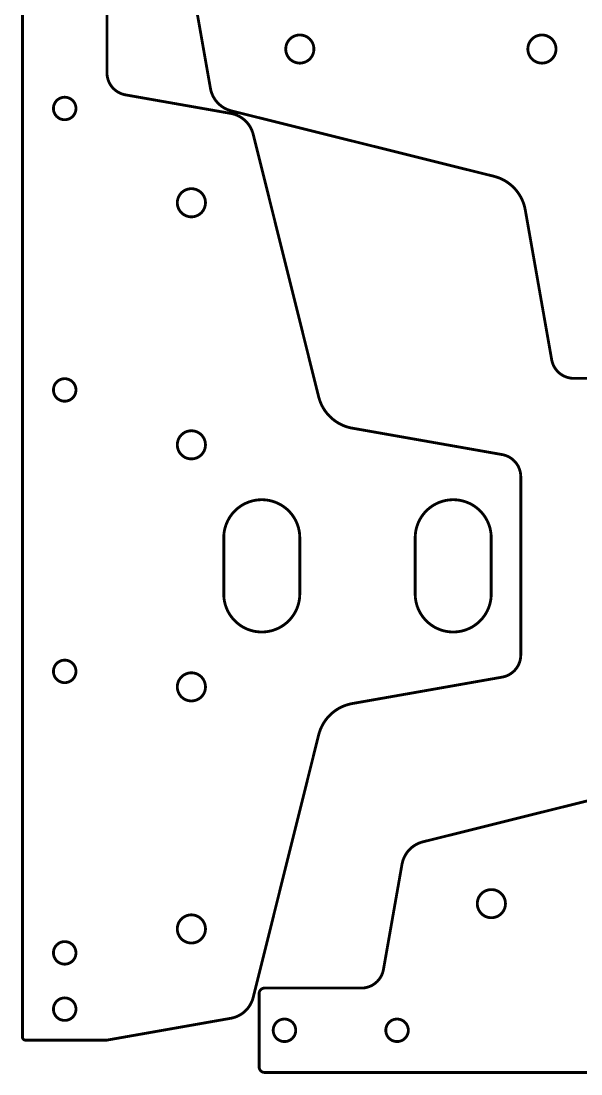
# Model space of a CAD drawing. Extents: x 0 to 1251, y 0 to 2501.
# Drawn here: x 1.4 to 200.3, y 1.1 to 375.1 of the extents above; entities that cross this region are included whole.
import ezdxf

# ---------------------------------------------------------------- set-up
doc = ezdxf.new("R2010")
doc.units = 0
doc.layers.get('0').update_dxf_attribs({"linetype": 'CONTINUOUS'})

msp = doc.modelspace()

# ---------------------------------------------------------------- linework, layer by layer
at = {"color": 0, "const_width": 1}
for points in [[(261.119, 248.197), (197.81, 248.197), (197.633, 248.197), (197.107, 248.228), (196.415, 248.319), (195.736, 248.471), (195.074, 248.679), (194.432, 248.946), (193.814, 249.267), (193.225, 249.642), (192.801, 249.956), (192.667, 250.069), (192.532, 250.182), (192.149, 250.544), (191.678, 251.06), (191.254, 251.611), (190.881, 252.197), (190.56, 252.814), (190.293, 253.456), (190.083, 254.122), (189.961, 254.636), (189.931, 254.808), (180.546, 308.036), (180.522, 308.169), (180.442, 308.569), (180.318, 309.097), (180.176, 309.618), (180.017, 310.135), (179.839, 310.643), (179.643, 311.144), (179.429, 311.639), (179.197, 312.125), (178.949, 312.601), (178.683, 313.069), (178.4, 313.528), (178.101, 313.976), (177.786, 314.415), (177.454, 314.842), (177.107, 315.258), (176.836, 315.563), (176.743, 315.661), (176.651, 315.761), (176.367, 316.051), (175.975, 316.428), (175.572, 316.787), (175.158, 317.133), (174.731, 317.463), (174.293, 317.776), (173.844, 318.075), (173.386, 318.356), (172.918, 318.621), (172.44, 318.868), (171.953, 319.1), (171.458, 319.313), (170.954, 319.508), (170.444, 319.686), (169.926, 319.844), (169.533, 319.953), (169.401, 319.986), (76.1504, 343.236), (75.9751, 343.281), (75.4556, 343.436), (74.7797, 343.685), (74.1251, 343.981), (73.4943, 344.324), (72.8894, 344.708), (72.3132, 345.138), (71.7681, 345.608), (71.3793, 345.987), (71.2561, 346.119), (71.1329, 346.251), (70.7825, 346.665), (70.3511, 347.242), (69.9633, 347.847), (69.6203, 348.478), (69.3235, 349.131), (69.0738, 349.804), (68.8728, 350.496), (68.7529, 351.025), (68.7215, 351.203), (60.9642, 395.197)], [(31.9637, 391.081), (31.9499, 356.797), (31.9497, 356.622), (31.9804, 356.096), (32.0717, 355.403), (32.2225, 354.722), (32.4314, 354.06), (32.6969, 353.418), (33.0179, 352.8), (33.3929, 352.211), (33.7076, 351.787), (33.8204, 351.653), (33.9332, 351.518), (34.2951, 351.135), (34.8106, 350.664), (35.3631, 350.24), (35.9492, 349.867), (36.5653, 349.546), (37.2083, 349.278), (37.8746, 349.068), (38.3878, 348.946), (38.5606, 348.915), (75.9421, 342.324), (76.1199, 342.293), (76.649, 342.174), (77.3407, 341.972), (78.0143, 341.722), (78.6675, 341.425), (79.2978, 341.082), (79.9025, 340.694), (80.4792, 340.264), (80.8933, 339.912), (81.0256, 339.79), (81.1576, 339.667), (81.5362, 339.278), (82.0067, 338.732), (82.4358, 338.157), (82.8218, 337.551), (83.1636, 336.921), (83.4596, 336.267), (83.7083, 335.59), (83.8649, 335.071), (83.9085, 334.896), (107.159, 241.644), (107.192, 241.513), (107.3, 241.119), (107.459, 240.601), (107.637, 240.09), (107.832, 239.588), (108.045, 239.093), (108.276, 238.606), (108.524, 238.128), (108.789, 237.66), (109.07, 237.201), (109.368, 236.753), (109.682, 236.315), (110.011, 235.888), (110.357, 235.474), (110.717, 235.071), (111.093, 234.679), (111.384, 234.394), (111.483, 234.303), (111.582, 234.21), (111.887, 233.939), (112.303, 233.592), (112.73, 233.26), (113.168, 232.944), (113.616, 232.646), (114.075, 232.362), (114.543, 232.097), (115.02, 231.849), (115.506, 231.617), (116, 231.403), (116.502, 231.207), (117.01, 231.029), (117.526, 230.869), (118.048, 230.728), (118.575, 230.604), (118.975, 230.524), (119.108, 230.5), (172.336, 221.115), (172.51, 221.085), (173.022, 220.962), (173.689, 220.753), (174.332, 220.486), (174.947, 220.165), (175.533, 219.792), (176.086, 219.368), (176.601, 218.897), (176.962, 218.513), (177.076, 218.379), (177.189, 218.244), (177.503, 217.821), (177.878, 217.232), (178.199, 216.615), (178.465, 215.972), (178.674, 215.31), (178.825, 214.631), (178.917, 213.939), (178.947, 213.413), (178.947, 213.236), (178.947, 149.926), (178.947, 149.751), (178.917, 149.225), (178.825, 148.532), (178.674, 147.853), (178.465, 147.19), (178.199, 146.549), (177.878, 145.932), (177.503, 145.342), (177.189, 144.919), (177.076, 144.785), (176.962, 144.65), (176.601, 144.267), (176.086, 143.796), (175.533, 143.372), (174.947, 142.999), (174.332, 142.678), (173.689, 142.411), (173.022, 142.201), (172.51, 142.079), (172.336, 142.049), (119.108, 132.663), (118.975, 132.639), (118.575, 132.559), (118.048, 132.436), (117.526, 132.294), (117.01, 132.135), (116.502, 131.956), (116, 131.76), (115.506, 131.546), (115.02, 131.315), (114.543, 131.066), (114.075, 130.8), (113.616, 130.518), (113.168, 130.218), (112.73, 129.903), (112.303, 129.572), (111.887, 129.224), (111.582, 128.954), (111.483, 128.861), (111.384, 128.768), (111.093, 128.483), (110.717, 128.093), (110.357, 127.69), (110.011, 127.275), (109.682, 126.848), (109.368, 126.411), (109.07, 125.962), (108.789, 125.504), (108.524, 125.035), (108.276, 124.557), (108.045, 124.071), (107.832, 123.576), (107.637, 123.072), (107.459, 122.562), (107.3, 122.044), (107.192, 121.651), (107.159, 121.52), (83.9085, 28.2681), (83.8649, 28.0929), (83.7083, 27.5733), (83.4596, 26.8974), (83.1636, 26.2426), (82.8218, 25.6118), (82.4358, 25.0069), (82.0067, 24.4308), (81.5362, 23.8857), (81.1576, 23.4969), (81.0256, 23.3738), (80.8935, 23.2504), (80.4792, 22.9), (79.9025, 22.4688), (79.2978, 22.0807), (78.6675, 21.7379), (78.0143, 21.441), (77.3407, 21.1914), (76.649, 20.9903), (76.1199, 20.8704), (75.9421, 20.839), (31.9474, 13.0816), (2.9474, 13.0816), (2.8984, 13.0816), (2.7514, 13.1011), (2.5647, 13.1578), (2.3926, 13.2498), (2.275, 13.3398), (2.2403, 13.3746), (2.2057, 13.4093), (2.1154, 13.5269), (2.0235, 13.699), (1.9668, 13.8856), (1.9474, 14.0325), (1.9474, 14.0817), (1.9474, 391.082)], [(88.0035, 1.584), (87.9524, 1.584), (87.799, 1.5944), (87.6006, 1.6248), (87.4089, 1.674), (87.2251, 1.7413), (87.0504, 1.8257), (86.8857, 1.9258), (86.7317, 2.041), (86.5897, 2.1701), (86.4607, 2.3121), (86.3457, 2.4661), (86.2456, 2.6311), (86.1614, 2.8058), (86.0942, 2.9896), (86.0449, 3.181), (86.0146, 3.3796), (86.0043, 3.533), (86.0043, 3.584), (86.0043, 29.584), (86.0043, 29.6335), (86.014, 29.7817), (86.0431, 29.9761), (86.0908, 30.1658), (86.1565, 30.3496), (86.24, 30.5261), (86.3404, 30.694), (86.4574, 30.8518), (86.5554, 30.9636), (86.5904, 30.9985), (86.6253, 31.0335), (86.7371, 31.1312), (86.8951, 31.2483), (87.0631, 31.3485), (87.2394, 31.4318), (87.4232, 31.4978), (87.6129, 31.5454), (87.8074, 31.5742), (87.9557, 31.584), (88.0051, 31.584), (122.289, 31.5701), (122.464, 31.5701), (122.991, 31.6007), (123.683, 31.6921), (124.363, 31.8429), (125.026, 32.0517), (125.668, 32.3172), (126.286, 32.6385), (126.875, 33.0132), (127.298, 33.3279), (127.433, 33.4407), (127.568, 33.5536), (127.951, 33.9156), (128.423, 34.431), (128.846, 34.9833), (129.22, 35.5694), (129.541, 36.1858), (129.807, 36.8286), (130.018, 37.4949), (130.14, 38.0081), (130.17, 38.1808), (136.762, 75.5622), (136.793, 75.7403), (136.913, 76.2693), (137.114, 76.961), (137.364, 77.6346), (137.66, 78.2878), (138.003, 78.9179), (138.391, 79.5228), (138.823, 80.0996), (139.174, 80.5139), (139.296, 80.6458), (139.419, 80.7781), (139.808, 81.1565), (140.353, 81.6269), (140.929, 82.056), (141.535, 82.4422), (142.165, 82.7839), (142.819, 83.0799), (143.496, 83.3287), (144.015, 83.4853), (144.19, 83.5289), (237.442, 106.779)], [(465.004, 1.5677), (88.0035, 1.5677)]]:
    msp.add_lwpolyline(points, dxfattribs=at)
for points in [[(105.464, 365.197), (105.464, 365.069), (105.438, 364.686), (105.363, 364.19), (105.239, 363.711), (105.071, 363.251), (104.861, 362.814), (104.61, 362.401), (104.322, 362.017), (104, 361.661), (103.645, 361.339), (103.26, 361.051), (102.848, 360.801), (102.41, 360.59), (101.951, 360.422), (101.472, 360.299), (100.975, 360.224), (100.592, 360.197), (100.464, 360.197), (100.336, 360.197), (99.9529, 360.224), (99.4564, 360.299), (98.9772, 360.422), (98.5179, 360.59), (98.0808, 360.801), (97.6686, 361.051), (97.2836, 361.339), (96.9286, 361.661), (96.606, 362.017), (96.3181, 362.401), (96.0676, 362.814), (95.8571, 363.251), (95.6889, 363.711), (95.5657, 364.19), (95.4899, 364.686), (95.4642, 365.069), (95.4642, 365.197), (95.4642, 365.325), (95.4899, 365.708), (95.5657, 366.206), (95.6889, 366.685), (95.8571, 367.143), (96.0676, 367.581), (96.3181, 367.993), (96.606, 368.378), (96.9286, 368.733), (97.2836, 369.056), (97.6686, 369.343), (98.0808, 369.594), (98.5179, 369.804), (98.9772, 369.972), (99.4564, 370.096), (99.9529, 370.171), (100.336, 370.197), (100.464, 370.197), (100.592, 370.197), (100.975, 370.171), (101.472, 370.096), (101.951, 369.972), (102.41, 369.804), (102.848, 369.594), (103.26, 369.343), (103.645, 369.056), (104, 368.733), (104.322, 368.378), (104.61, 367.993), (104.861, 367.581), (105.071, 367.143), (105.239, 366.685), (105.363, 366.206), (105.438, 365.708), (105.464, 365.325), (105.464, 365.197)], [(191.464, 365.197), (191.464, 365.069), (191.439, 364.686), (191.362, 364.19), (191.239, 363.711), (191.071, 363.251), (190.861, 362.814), (190.61, 362.401), (190.322, 362.017), (190, 361.661), (189.644, 361.339), (189.26, 361.051), (188.847, 360.801), (188.41, 360.59), (187.951, 360.422), (187.472, 360.299), (186.975, 360.224), (186.592, 360.197), (186.464, 360.197), (186.336, 360.197), (185.953, 360.224), (185.457, 360.299), (184.978, 360.422), (184.518, 360.59), (184.081, 360.801), (183.668, 361.051), (183.283, 361.339), (182.929, 361.661), (182.606, 362.017), (182.318, 362.401), (182.068, 362.814), (181.857, 363.251), (181.689, 363.711), (181.565, 364.19), (181.49, 364.686), (181.464, 365.069), (181.464, 365.197), (181.464, 365.325), (181.49, 365.708), (181.565, 366.206), (181.689, 366.685), (181.857, 367.143), (182.068, 367.581), (182.318, 367.993), (182.606, 368.378), (182.929, 368.733), (183.283, 369.056), (183.668, 369.343), (184.081, 369.594), (184.518, 369.804), (184.978, 369.972), (185.457, 370.096), (185.953, 370.171), (186.336, 370.197), (186.464, 370.197), (186.592, 370.197), (186.975, 370.171), (187.472, 370.096), (187.951, 369.972), (188.41, 369.804), (188.847, 369.594), (189.26, 369.343), (189.644, 369.056), (190, 368.733), (190.322, 368.378), (190.61, 367.993), (190.861, 367.581), (191.071, 367.143), (191.239, 366.685), (191.362, 366.206), (191.439, 365.708), (191.464, 365.325), (191.464, 365.197)], [(20.9474, 344.082), (20.9474, 343.979), (20.9268, 343.672), (20.8661, 343.275), (20.7676, 342.893), (20.6331, 342.525), (20.4646, 342.175), (20.2643, 341.846), (20.034, 341.537), (19.7758, 341.254), (19.4918, 340.996), (19.1839, 340.765), (18.854, 340.565), (18.5044, 340.396), (18.1369, 340.261), (17.7535, 340.164), (17.3564, 340.103), (17.0496, 340.082), (16.9474, 340.082), (16.8451, 340.082), (16.5385, 340.103), (16.1413, 340.164), (15.7579, 340.261), (15.3904, 340.396), (15.0407, 340.565), (14.711, 340.765), (14.4031, 340.996), (14.119, 341.254), (13.8608, 341.537), (13.6305, 341.846), (13.4302, 342.175), (13.2617, 342.525), (13.1272, 342.893), (13.0287, 343.275), (12.968, 343.672), (12.9474, 343.979), (12.9474, 344.082), (12.9474, 344.185), (12.968, 344.49), (13.0287, 344.888), (13.1272, 345.271), (13.2617, 345.639), (13.4302, 345.989), (13.6305, 346.318), (13.8608, 346.626), (14.119, 346.91), (14.4031, 347.168), (14.711, 347.399), (15.0407, 347.599), (15.3904, 347.768), (15.7579, 347.901), (16.1413, 348), (16.5385, 348.061), (16.8451, 348.082), (16.9474, 348.082), (17.0496, 348.082), (17.3564, 348.061), (17.7535, 348), (18.1369, 347.901), (18.5044, 347.768), (18.854, 347.599), (19.1839, 347.399), (19.4918, 347.168), (19.7758, 346.91), (20.034, 346.626), (20.2643, 346.318), (20.4646, 345.989), (20.6331, 345.639), (20.7676, 345.271), (20.8661, 344.888), (20.9268, 344.49), (20.9474, 344.185), (20.9474, 344.082)], [(66.9474, 310.582), (66.9474, 310.454), (66.9217, 310.071), (66.8458, 309.574), (66.7226, 309.094), (66.5544, 308.636), (66.3439, 308.199), (66.0935, 307.786), (65.8057, 307.401), (65.4829, 307.046), (65.1279, 306.724), (64.7429, 306.436), (64.3307, 306.185), (63.8936, 305.975), (63.4343, 305.807), (62.9551, 305.683), (62.4586, 305.608), (62.0751, 305.582), (61.9474, 305.582), (61.8196, 305.582), (61.4363, 305.608), (60.9397, 305.683), (60.4606, 305.807), (60.0012, 305.975), (59.5642, 306.185), (59.1518, 306.436), (58.7669, 306.724), (58.4119, 307.046), (58.0892, 307.401), (57.8014, 307.786), (57.5508, 308.199), (57.3403, 308.636), (57.1722, 309.094), (57.049, 309.574), (56.9732, 310.071), (56.9474, 310.454), (56.9474, 310.582), (56.9474, 310.71), (56.9732, 311.093), (57.049, 311.589), (57.1722, 312.068), (57.3403, 312.528), (57.5508, 312.965), (57.8014, 313.378), (58.0892, 313.763), (58.4119, 314.117), (58.7669, 314.44), (59.1518, 314.728), (59.5642, 314.978), (60.0012, 315.189), (60.4606, 315.357), (60.9397, 315.481), (61.4363, 315.556), (61.8196, 315.582), (61.9474, 315.582), (62.0751, 315.582), (62.4586, 315.556), (62.9551, 315.481), (63.4343, 315.357), (63.8936, 315.189), (64.3307, 314.978), (64.7429, 314.728), (65.1279, 314.44), (65.4829, 314.117), (65.8057, 313.763), (66.0935, 313.378), (66.3439, 312.965), (66.5544, 312.528), (66.7226, 312.068), (66.8458, 311.589), (66.9217, 311.093), (66.9474, 310.71), (66.9474, 310.582)], [(20.9474, 244.082), (20.9474, 243.979), (20.9268, 243.672), (20.8661, 243.275), (20.7676, 242.893), (20.6331, 242.525), (20.4646, 242.175), (20.2643, 241.846), (20.034, 241.537), (19.7758, 241.254), (19.4918, 240.996), (19.1839, 240.765), (18.854, 240.565), (18.5044, 240.396), (18.1369, 240.261), (17.7535, 240.164), (17.3564, 240.103), (17.0496, 240.082), (16.9474, 240.082), (16.8451, 240.082), (16.5385, 240.103), (16.1413, 240.164), (15.7579, 240.261), (15.3904, 240.396), (15.0407, 240.565), (14.711, 240.765), (14.4031, 240.996), (14.119, 241.254), (13.8608, 241.537), (13.6305, 241.846), (13.4302, 242.175), (13.2617, 242.525), (13.1272, 242.893), (13.0287, 243.275), (12.968, 243.672), (12.9474, 243.979), (12.9474, 244.082), (12.9474, 244.185), (12.968, 244.49), (13.0287, 244.888), (13.1272, 245.271), (13.2617, 245.639), (13.4302, 245.989), (13.6305, 246.318), (13.8608, 246.626), (14.119, 246.91), (14.4031, 247.168), (14.711, 247.399), (15.0407, 247.599), (15.3904, 247.768), (15.7579, 247.901), (16.1413, 248), (16.5385, 248.061), (16.8451, 248.082), (16.9474, 248.082), (17.0496, 248.082), (17.3564, 248.061), (17.7535, 248), (18.1369, 247.901), (18.5044, 247.768), (18.854, 247.599), (19.1839, 247.399), (19.4918, 247.168), (19.7758, 246.91), (20.034, 246.626), (20.2643, 246.318), (20.4646, 245.989), (20.6331, 245.639), (20.7676, 245.271), (20.8661, 244.888), (20.9268, 244.49), (20.9474, 244.185), (20.9474, 244.082)], [(66.9474, 224.582), (66.9474, 224.454), (66.9217, 224.071), (66.8458, 223.574), (66.7226, 223.094), (66.5544, 222.636), (66.3439, 222.199), (66.0935, 221.786), (65.8057, 221.401), (65.4829, 221.046), (65.1279, 220.724), (64.7429, 220.436), (64.3307, 220.185), (63.8936, 219.975), (63.4343, 219.807), (62.9551, 219.683), (62.4586, 219.608), (62.0751, 219.582), (61.9474, 219.582), (61.8196, 219.582), (61.4363, 219.608), (60.9397, 219.683), (60.4606, 219.807), (60.0012, 219.975), (59.5642, 220.185), (59.1518, 220.436), (58.7669, 220.724), (58.4119, 221.046), (58.0892, 221.401), (57.8014, 221.786), (57.5508, 222.199), (57.3403, 222.636), (57.1722, 223.094), (57.049, 223.574), (56.9732, 224.071), (56.9474, 224.454), (56.9474, 224.582), (56.9474, 224.71), (56.9732, 225.093), (57.049, 225.589), (57.1722, 226.068), (57.3403, 226.528), (57.5508, 226.965), (57.8014, 227.378), (58.0892, 227.763), (58.4119, 228.117), (58.7669, 228.44), (59.1518, 228.728), (59.5642, 228.978), (60.0012, 229.189), (60.4606, 229.357), (60.9397, 229.481), (61.4363, 229.556), (61.8196, 229.582), (61.9474, 229.582), (62.0751, 229.582), (62.4586, 229.556), (62.9551, 229.481), (63.4343, 229.357), (63.8936, 229.189), (64.3307, 228.978), (64.7429, 228.728), (65.1279, 228.44), (65.4829, 228.117), (65.8057, 227.763), (66.0935, 227.378), (66.3439, 226.965), (66.5544, 226.528), (66.7226, 226.068), (66.8458, 225.589), (66.9217, 225.093), (66.9474, 224.71), (66.9474, 224.582)], [(73.4474, 171.582), (73.4474, 171.357), (73.4774, 170.682), (73.5661, 169.793), (73.7124, 168.918), (73.9147, 168.06), (74.1717, 167.218), (74.4818, 166.399), (74.8438, 165.603), (75.2561, 164.832), (75.7174, 164.089), (76.2261, 163.378), (76.781, 162.699), (77.3806, 162.056), (78.0235, 161.451), (78.7081, 160.888), (79.4333, 160.367), (80.0026, 160.003), (80.1974, 159.89), (80.3921, 159.778), (80.9915, 159.467), (81.8054, 159.099), (82.6364, 158.789), (83.4815, 158.533), (84.3381, 158.336), (85.2032, 158.194), (86.0739, 158.11), (86.9474, 158.082), (87.821, 158.11), (88.6917, 158.194), (89.5568, 158.336), (90.4132, 158.533), (91.2585, 158.789), (92.0894, 159.099), (92.9033, 159.467), (93.5026, 159.778), (93.6974, 159.89), (93.8922, 160.003), (94.4615, 160.367), (95.1867, 160.888), (95.8714, 161.451), (96.5142, 162.056), (97.1139, 162.699), (97.6687, 163.378), (98.1775, 164.089), (98.6388, 164.832), (99.0511, 165.603), (99.4129, 166.399), (99.7232, 167.218), (99.9801, 168.06), (100.182, 168.918), (100.329, 169.793), (100.418, 170.682), (100.447, 171.357), (100.447, 171.582), (100.447, 191.582), (100.447, 191.807), (100.418, 192.482), (100.329, 193.369), (100.182, 194.244), (99.9801, 195.104), (99.7232, 195.944), (99.4129, 196.764), (99.0511, 197.561), (98.6388, 198.332), (98.1775, 199.074), (97.6687, 199.786), (97.1139, 200.464), (96.5142, 201.107), (95.8714, 201.712), (95.1867, 202.276), (94.4615, 202.797), (93.8921, 203.161), (93.6974, 203.274), (93.5026, 203.386), (92.9033, 203.697), (92.0894, 204.064), (91.2585, 204.375), (90.4132, 204.629), (89.5568, 204.828), (88.6917, 204.968), (87.821, 205.053), (86.9474, 205.082), (86.0739, 205.053), (85.2032, 204.968), (84.3381, 204.828), (83.4815, 204.629), (82.6364, 204.375), (81.8054, 204.064), (80.9915, 203.697), (80.3922, 203.386), (80.1974, 203.274), (80.0026, 203.161), (79.4333, 202.797), (78.7081, 202.276), (78.0235, 201.712), (77.3806, 201.107), (76.781, 200.464), (76.2261, 199.786), (75.7174, 199.074), (75.2561, 198.332), (74.8438, 197.561), (74.4818, 196.764), (74.1717, 195.944), (73.9147, 195.104), (73.7124, 194.244), (73.5661, 193.369), (73.4774, 192.482), (73.4474, 191.807), (73.4474, 191.582), (73.4474, 171.582)], [(168.447, 171.582), (168.447, 171.357), (168.418, 170.682), (168.329, 169.793), (168.182, 168.918), (167.981, 168.06), (167.724, 167.218), (167.413, 166.399), (167.051, 165.603), (166.639, 164.832), (166.178, 164.089), (165.668, 163.378), (165.114, 162.699), (164.514, 162.056), (163.871, 161.451), (163.186, 160.888), (162.461, 160.367), (161.892, 160.003), (161.697, 159.89), (161.503, 159.778), (160.903, 159.467), (160.089, 159.099), (159.258, 158.789), (158.414, 158.533), (157.557, 158.336), (156.692, 158.194), (155.821, 158.11), (154.947, 158.082), (154.074, 158.11), (153.203, 158.194), (152.337, 158.336), (151.482, 158.533), (150.636, 158.789), (149.806, 159.099), (148.992, 159.467), (148.392, 159.778), (148.197, 159.89), (148.003, 160.003), (147.433, 160.367), (146.708, 160.888), (146.024, 161.451), (145.381, 162.056), (144.781, 162.699), (144.226, 163.378), (143.717, 164.089), (143.256, 164.832), (142.844, 165.603), (142.482, 166.399), (142.172, 167.218), (141.915, 168.06), (141.712, 168.918), (141.567, 169.793), (141.478, 170.682), (141.447, 171.357), (141.447, 171.582), (141.447, 191.582), (141.447, 191.807), (141.478, 192.482), (141.567, 193.369), (141.712, 194.244), (141.915, 195.104), (142.172, 195.944), (142.482, 196.764), (142.844, 197.561), (143.256, 198.332), (143.717, 199.074), (144.226, 199.786), (144.781, 200.464), (145.381, 201.107), (146.024, 201.712), (146.708, 202.276), (147.433, 202.797), (148.003, 203.161), (148.197, 203.274), (148.392, 203.386), (148.992, 203.697), (149.806, 204.064), (150.636, 204.375), (151.482, 204.629), (152.337, 204.828), (153.203, 204.968), (154.074, 205.053), (154.947, 205.082), (155.821, 205.053), (156.692, 204.968), (157.557, 204.828), (158.414, 204.629), (159.258, 204.375), (160.089, 204.064), (160.903, 203.697), (161.503, 203.386), (161.697, 203.274), (161.892, 203.161), (162.461, 202.797), (163.186, 202.276), (163.871, 201.712), (164.514, 201.107), (165.114, 200.464), (165.668, 199.786), (166.178, 199.074), (166.639, 198.332), (167.051, 197.561), (167.413, 196.764), (167.724, 195.944), (167.981, 195.104), (168.182, 194.244), (168.329, 193.369), (168.418, 192.482), (168.447, 191.807), (168.447, 191.582), (168.447, 171.582)], [(20.9474, 144.082), (20.9474, 143.979), (20.9268, 143.672), (20.8661, 143.275), (20.7676, 142.893), (20.6331, 142.525), (20.4646, 142.175), (20.2643, 141.846), (20.034, 141.538), (19.7758, 141.254), (19.4918, 140.996), (19.1839, 140.765), (18.854, 140.565), (18.5044, 140.396), (18.1369, 140.261), (17.7535, 140.164), (17.3564, 140.103), (17.0496, 140.082), (16.9474, 140.082), (16.8451, 140.082), (16.5385, 140.103), (16.1413, 140.164), (15.7579, 140.261), (15.3904, 140.396), (15.0407, 140.565), (14.711, 140.765), (14.4031, 140.996), (14.119, 141.254), (13.8608, 141.538), (13.6305, 141.846), (13.4302, 142.175), (13.2617, 142.525), (13.1272, 142.893), (13.0287, 143.275), (12.968, 143.672), (12.9474, 143.979), (12.9474, 144.082), (12.9474, 144.185), (12.968, 144.49), (13.0287, 144.888), (13.1272, 145.271), (13.2617, 145.639), (13.4302, 145.989), (13.6305, 146.318), (13.8608, 146.626), (14.119, 146.91), (14.4031, 147.168), (14.711, 147.399), (15.0407, 147.599), (15.3904, 147.768), (15.7579, 147.901), (16.1413, 148), (16.5385, 148.061), (16.8451, 148.082), (16.9474, 148.082), (17.0496, 148.082), (17.3564, 148.061), (17.7535, 148), (18.1369, 147.901), (18.5044, 147.768), (18.854, 147.599), (19.1839, 147.399), (19.4918, 147.168), (19.7758, 146.91), (20.034, 146.626), (20.2643, 146.318), (20.4646, 145.989), (20.6331, 145.639), (20.7676, 145.271), (20.8661, 144.888), (20.9268, 144.49), (20.9474, 144.185), (20.9474, 144.082)], [(66.9474, 138.582), (66.9474, 138.454), (66.9217, 138.071), (66.8458, 137.574), (66.7226, 137.095), (66.5544, 136.636), (66.3439, 136.199), (66.0935, 135.786), (65.8057, 135.402), (65.4829, 135.046), (65.1279, 134.723), (64.7429, 134.436), (64.3307, 134.185), (63.8936, 133.975), (63.4343, 133.807), (62.9551, 133.683), (62.4586, 133.608), (62.0751, 133.582), (61.9474, 133.582), (61.8196, 133.582), (61.4363, 133.608), (60.9397, 133.683), (60.4606, 133.807), (60.0012, 133.975), (59.5642, 134.185), (59.1518, 134.436), (58.7669, 134.723), (58.4119, 135.046), (58.0892, 135.402), (57.8014, 135.786), (57.5508, 136.199), (57.3403, 136.636), (57.1722, 137.095), (57.049, 137.574), (56.9732, 138.071), (56.9474, 138.454), (56.9474, 138.582), (56.9474, 138.71), (56.9732, 139.093), (57.049, 139.589), (57.1722, 140.068), (57.3403, 140.528), (57.5508, 140.965), (57.8014, 141.378), (58.0892, 141.763), (58.4119, 142.117), (58.7669, 142.44), (59.1518, 142.728), (59.5642, 142.978), (60.0012, 143.189), (60.4606, 143.357), (60.9397, 143.481), (61.4363, 143.556), (61.8196, 143.582), (61.9474, 143.582), (62.0751, 143.582), (62.4586, 143.556), (62.9551, 143.481), (63.4343, 143.357), (63.8936, 143.189), (64.3307, 142.978), (64.7429, 142.728), (65.1279, 142.44), (65.4829, 142.117), (65.8057, 141.763), (66.0935, 141.378), (66.3439, 140.965), (66.5544, 140.528), (66.7226, 140.068), (66.8458, 139.589), (66.9217, 139.093), (66.9474, 138.71), (66.9474, 138.582)], [(173.504, 61.5679), (173.504, 61.4401), (173.478, 61.0567), (173.403, 60.5603), (173.279, 60.0811), (173.111, 59.6218), (172.901, 59.1847), (172.65, 58.7724), (172.362, 58.3876), (172.04, 58.0324), (171.685, 57.7096), (171.3, 57.4219), (170.888, 57.1714), (170.45, 56.961), (169.992, 56.7928), (169.513, 56.6694), (169.015, 56.5938), (168.632, 56.5679), (168.504, 56.5679), (168.376, 56.5679), (167.993, 56.5938), (167.497, 56.6694), (167.018, 56.7928), (166.558, 56.961), (166.121, 57.1714), (165.708, 57.4219), (165.324, 57.7096), (164.969, 58.0324), (164.646, 58.3876), (164.358, 58.7724), (164.108, 59.1847), (163.897, 59.6218), (163.729, 60.0811), (163.606, 60.5603), (163.531, 61.0567), (163.504, 61.4401), (163.504, 61.5679), (163.504, 61.6957), (163.531, 62.0792), (163.606, 62.5756), (163.729, 63.0547), (163.897, 63.5142), (164.108, 63.9511), (164.358, 64.3635), (164.646, 64.7483), (164.969, 65.1033), (165.324, 65.4262), (165.708, 65.714), (166.121, 65.9644), (166.558, 66.1749), (167.018, 66.3431), (167.497, 66.4664), (167.993, 66.5421), (168.376, 66.5679), (168.504, 66.5679), (168.632, 66.5679), (169.015, 66.5421), (169.513, 66.4664), (169.992, 66.3431), (170.45, 66.1749), (170.888, 65.9644), (171.3, 65.714), (171.685, 65.4262), (172.04, 65.1033), (172.362, 64.7483), (172.65, 64.3635), (172.901, 63.9511), (173.111, 63.5142), (173.279, 63.0547), (173.403, 62.5756), (173.478, 62.0792), (173.504, 61.6957), (173.504, 61.5679)], [(66.9474, 52.5818), (66.9474, 52.454), (66.9217, 52.0706), (66.8458, 51.5742), (66.7226, 51.095), (66.5544, 50.6357), (66.3439, 50.1986), (66.0935, 49.7863), (65.8057, 49.4015), (65.4829, 49.0463), (65.1279, 48.7235), (64.7429, 48.4358), (64.3307, 48.1853), (63.8936, 47.9749), (63.4343, 47.8067), (62.9551, 47.6833), (62.4586, 47.6076), (62.0751, 47.5818), (61.9474, 47.5818), (61.8196, 47.5818), (61.4363, 47.6076), (60.9397, 47.6833), (60.4606, 47.8067), (60.0012, 47.9749), (59.5642, 48.1853), (59.1518, 48.4358), (58.7669, 48.7235), (58.4119, 49.0463), (58.0892, 49.4015), (57.8014, 49.7863), (57.5508, 50.1986), (57.3403, 50.6357), (57.1722, 51.095), (57.049, 51.5742), (56.9732, 52.0706), (56.9474, 52.454), (56.9474, 52.5818), (56.9474, 52.7096), (56.9732, 53.0931), (57.049, 53.5894), (57.1722, 54.0686), (57.3403, 54.5281), (57.5508, 54.965), (57.8014, 55.3774), (58.0892, 55.7622), (58.4119, 56.1172), (58.7669, 56.4401), (59.1518, 56.7279), (59.5642, 56.9783), (60.0012, 57.1887), (60.4606, 57.3569), (60.9397, 57.4803), (61.4363, 57.556), (61.8196, 57.5818), (61.9474, 57.5818), (62.0751, 57.5818), (62.4586, 57.556), (62.9551, 57.4803), (63.4343, 57.3569), (63.8936, 57.1887), (64.3307, 56.9783), (64.7429, 56.7279), (65.1279, 56.4401), (65.4829, 56.1172), (65.8057, 55.7622), (66.0935, 55.3774), (66.3439, 54.965), (66.5544, 54.5281), (66.7226, 54.0686), (66.8458, 53.5894), (66.9217, 53.0931), (66.9474, 52.7096), (66.9474, 52.5818)], [(20.9474, 44.0818), (20.9474, 43.9796), (20.9268, 43.6728), (20.8661, 43.2756), (20.7676, 42.8924), (20.6331, 42.5247), (20.4646, 42.1751), (20.2643, 41.8456), (20.034, 41.5374), (19.7758, 41.2535), (19.4918, 40.9953), (19.1839, 40.765), (18.854, 40.5647), (18.5044, 40.3963), (18.1369, 40.2617), (17.7535, 40.1632), (17.3564, 40.1025), (17.0496, 40.0818), (16.9474, 40.0818), (16.8451, 40.0818), (16.5385, 40.1025), (16.1413, 40.1632), (15.7579, 40.2617), (15.3904, 40.3963), (15.0407, 40.5647), (14.711, 40.765), (14.4031, 40.9953), (14.119, 41.2535), (13.8608, 41.5374), (13.6305, 41.8456), (13.4302, 42.1751), (13.2617, 42.5247), (13.1272, 42.8924), (13.0287, 43.2756), (12.968, 43.6728), (12.9474, 43.9796), (12.9474, 44.0818), (12.9474, 44.184), (12.968, 44.4908), (13.0287, 44.8881), (13.1272, 45.2713), (13.2617, 45.6389), (13.4302, 45.9883), (13.6305, 46.3182), (13.8608, 46.6261), (14.119, 46.9101), (14.4031, 47.1685), (14.711, 47.3986), (15.0407, 47.599), (15.3904, 47.7674), (15.7579, 47.9019), (16.1413, 48.0004), (16.5385, 48.0612), (16.8451, 48.0818), (16.9474, 48.0818), (17.0496, 48.0818), (17.3564, 48.0612), (17.7535, 48.0004), (18.1369, 47.9019), (18.5044, 47.7674), (18.854, 47.599), (19.1839, 47.3986), (19.4918, 47.1685), (19.7758, 46.9101), (20.034, 46.6261), (20.2643, 46.3182), (20.4646, 45.9883), (20.6331, 45.6389), (20.7676, 45.2713), (20.8661, 44.8881), (20.9268, 44.4908), (20.9474, 44.184), (20.9474, 44.0818)], [(20.9474, 24.0818), (20.9474, 23.9796), (20.9268, 23.6728), (20.8661, 23.2756), (20.7676, 22.8924), (20.6331, 22.5247), (20.4646, 22.1751), (20.2643, 21.8456), (20.034, 21.5374), (19.7758, 21.2535), (19.4918, 20.9953), (19.1839, 20.765), (18.854, 20.5647), (18.5044, 20.3963), (18.1369, 20.2617), (17.7535, 20.1632), (17.3564, 20.1025), (17.0496, 20.0818), (16.9474, 20.0818), (16.8451, 20.0818), (16.5385, 20.1025), (16.1413, 20.1632), (15.7579, 20.2617), (15.3904, 20.3963), (15.0407, 20.5647), (14.711, 20.765), (14.4031, 20.9953), (14.119, 21.2535), (13.8608, 21.5374), (13.6305, 21.8456), (13.4302, 22.1751), (13.2617, 22.5247), (13.1272, 22.8924), (13.0287, 23.2756), (12.968, 23.6728), (12.9474, 23.9796), (12.9474, 24.0818), (12.9474, 24.184), (12.968, 24.4908), (13.0287, 24.8881), (13.1272, 25.2713), (13.2617, 25.6389), (13.4302, 25.9883), (13.6305, 26.3182), (13.8608, 26.6261), (14.119, 26.9101), (14.4031, 27.1685), (14.711, 27.3986), (15.0407, 27.599), (15.3904, 27.7674), (15.7579, 27.9019), (16.1413, 28.0004), (16.5385, 28.0613), (16.8451, 28.0818), (16.9474, 28.0818), (17.0496, 28.0818), (17.3564, 28.0613), (17.7535, 28.0004), (18.1369, 27.9019), (18.5044, 27.7674), (18.854, 27.599), (19.1839, 27.3986), (19.4918, 27.1685), (19.7758, 26.9101), (20.034, 26.6261), (20.2643, 26.3182), (20.4646, 25.9883), (20.6331, 25.6389), (20.7676, 25.2713), (20.8661, 24.8881), (20.9268, 24.4908), (20.9474, 24.184), (20.9474, 24.0818)], [(99.0043, 16.5679), (99.0043, 16.4657), (98.9836, 16.1589), (98.9231, 15.7617), (98.8244, 15.3785), (98.69, 15.0108), (98.5215, 14.6612), (98.3211, 14.3317), (98.0908, 14.0235), (97.8326, 13.7396), (97.5486, 13.4813), (97.2407, 13.2511), (96.911, 13.0508), (96.5613, 12.8824), (96.1938, 12.7478), (95.8104, 12.6493), (95.4132, 12.5885), (95.1065, 12.5679), (95.0043, 12.5679), (94.9021, 12.5679), (94.5953, 12.5885), (94.1982, 12.6493), (93.8147, 12.7478), (93.4474, 12.8824), (93.0976, 13.0508), (92.7679, 13.2511), (92.4599, 13.4813), (92.1758, 13.7396), (91.9176, 14.0235), (91.6874, 14.3317), (91.4871, 14.6612), (91.3186, 15.0108), (91.184, 15.3785), (91.0856, 15.7617), (91.0249, 16.1589), (91.0043, 16.4657), (91.0043, 16.5679), (91.0043, 16.6701), (91.0249, 16.9769), (91.0856, 17.3742), (91.184, 17.7574), (91.3186, 18.125), (91.4871, 18.4744), (91.6874, 18.8043), (91.9176, 19.1122), (92.1758, 19.3963), (92.4599, 19.6546), (92.7679, 19.8847), (93.0976, 20.0851), (93.4474, 20.2535), (93.8147, 20.3881), (94.1982, 20.4865), (94.5953, 20.5474), (94.9021, 20.5679), (95.0043, 20.5679), (95.1065, 20.5679), (95.4132, 20.5474), (95.8104, 20.4865), (96.1938, 20.3881), (96.5613, 20.2535), (96.911, 20.0851), (97.2407, 19.8847), (97.5486, 19.6546), (97.8326, 19.3963), (98.0908, 19.1122), (98.3211, 18.8043), (98.5215, 18.4744), (98.69, 18.125), (98.8244, 17.7574), (98.9231, 17.3742), (98.9836, 16.9769), (99.0043, 16.6701), (99.0043, 16.5679)], [(139.004, 16.5679), (139.004, 16.4657), (138.983, 16.1589), (138.924, 15.7617), (138.824, 15.3785), (138.69, 15.0108), (138.522, 14.6612), (138.321, 14.3317), (138.091, 14.0235), (137.833, 13.7396), (137.549, 13.4813), (137.241, 13.2511), (136.911, 13.0508), (136.561, 12.8824), (136.194, 12.7478), (135.81, 12.6493), (135.413, 12.5885), (135.107, 12.5679), (135.004, 12.5679), (134.902, 12.5679), (134.595, 12.5885), (134.198, 12.6493), (133.815, 12.7478), (133.447, 12.8824), (133.098, 13.0508), (132.768, 13.2511), (132.46, 13.4813), (132.176, 13.7396), (131.918, 14.0235), (131.687, 14.3317), (131.487, 14.6612), (131.319, 15.0108), (131.184, 15.3785), (131.086, 15.7617), (131.025, 16.1589), (131.004, 16.4657), (131.004, 16.5679), (131.004, 16.6701), (131.025, 16.9769), (131.086, 17.3742), (131.184, 17.7574), (131.319, 18.125), (131.487, 18.4744), (131.687, 18.8043), (131.918, 19.1122), (132.176, 19.3963), (132.46, 19.6546), (132.768, 19.8847), (133.098, 20.0851), (133.447, 20.2535), (133.815, 20.3881), (134.198, 20.4865), (134.595, 20.5474), (134.902, 20.5679), (135.004, 20.5679), (135.107, 20.5679), (135.413, 20.5474), (135.81, 20.4865), (136.194, 20.3881), (136.561, 20.2535), (136.911, 20.0851), (137.241, 19.8847), (137.549, 19.6546), (137.833, 19.3963), (138.091, 19.1122), (138.321, 18.8043), (138.522, 18.4744), (138.69, 18.125), (138.824, 17.7574), (138.924, 17.3742), (138.983, 16.9769), (139.004, 16.6701), (139.004, 16.5679)]]:
    msp.add_lwpolyline(points, close=True, dxfattribs=at)

doc.saveas('drawing.dxf')
